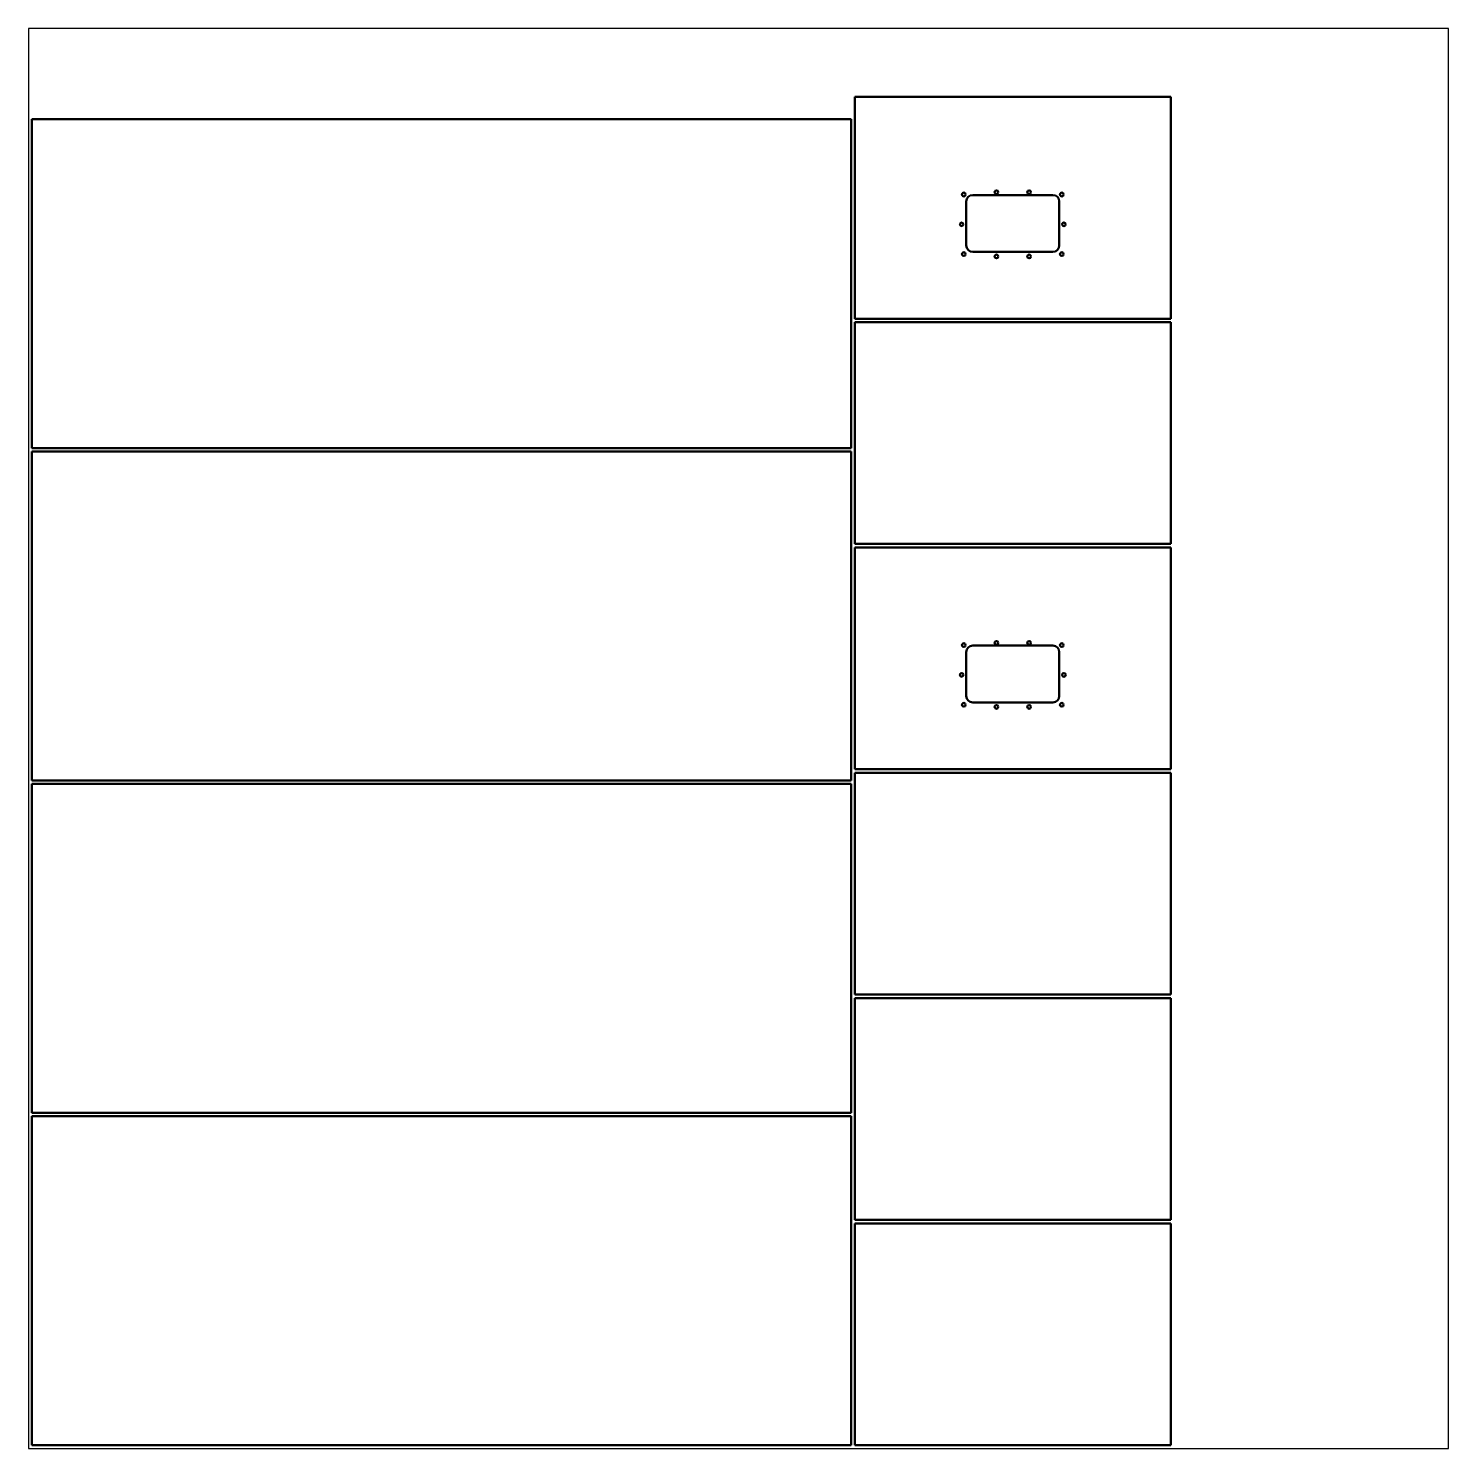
# Model space of a CAD drawing. Extents: x 0 to 2000, y 0 to 2000.
import ezdxf

# ---------------------------------------------------------------- set-up
doc = ezdxf.new("R2010")
doc.units = 0
for name, color, linetype, lineweight in [('Cut Out', 3, 'Continuous', 50), ('Hole', 7, 'Continuous', 50), ('Outline', 7, 'Continuous', 50)]:
    doc.layers.add(name, color=color, linetype=linetype, lineweight=lineweight)

msp = doc.modelspace()

# ---------------------------------------------------------------- linework, layer by layer
msp.add_lwpolyline([(0, 0), (2000, 0), (2000, 2000), (0, 2000)], close=True)
at = {"layer": 'Cut Out'}
for p, q in [((1329.8, 1765.3), (1442.8, 1765.3)), ((1320.8, 1694.3), (1320.8, 1756.3)), ((1451.8, 1756.3), (1451.8, 1694.3)), ((1442.8, 1685.3), (1329.8, 1685.3)), ((1320.8, 1059.8), (1320.8, 1121.8)), ((1329.8, 1130.8), (1442.8, 1130.8)), ((1451.8, 1121.8), (1451.8, 1059.8)), ((1442.8, 1050.8), (1329.8, 1050.8))]:
    msp.add_line(p, q, dxfattribs=at)
for centre, start, end in [((1329.8, 1756.3), 90, 180), ((1442.8, 1756.3), 0, 90), ((1329.8, 1694.3), 180, 270), ((1442.8, 1694.3), 270, 0), ((1329.8, 1121.8), 90, 180), ((1442.8, 1121.8), 0, 90), ((1329.8, 1059.8), 180, 270), ((1442.8, 1059.8), 270, 0)]:
    msp.add_arc(centre, 9, start, end, dxfattribs=at)
at = {"layer": 'Hole'}
for centre in [(1317.3, 1766.1), (1363.3, 1769.2), (1409.3, 1769.2), (1455.3, 1766.1), (1314.3, 1724.1), (1458.3, 1724.1), (1317.3, 1682.1), (1363.3, 1678.9), (1409.3, 1678.9), (1455.3, 1682.1), (1317.3, 1131.6), (1363.3, 1134.7), (1409.3, 1134.7), (1455.3, 1131.6), (1314.3, 1089.6), (1458.3, 1089.6), (1317.3, 1047.6), (1363.3, 1044.4), (1409.3, 1044.4), (1455.3, 1047.6)]:
    msp.add_circle(centre, 2.6, dxfattribs=at)
at = {"layer": 'Outline'}
for p, q in [((1163.8, 1591.2), (1163.8, 1903.5)), ((1163.8, 1903.5), (1608.8, 1903.5)), ((1608.8, 1903.5), (1608.8, 1591.2)), ((5, 1872), (1158.8, 1872)), ((5, 1409), (5, 1872)), ((1158.8, 1872), (1158.8, 1409)), ((1608.8, 1591.2), (1163.8, 1591.2)), ((1163.8, 1586.2), (1608.8, 1586.2)), ((1163.8, 1274), (1163.8, 1586.2)), ((1608.8, 1586.2), (1608.8, 1274)), ((1158.8, 1409), (5, 1409)), ((5, 1404), (1158.8, 1404)), ((5, 941), (5, 1404)), ((1158.8, 1404), (1158.8, 941)), ((1608.8, 1274), (1163.8, 1274)), ((1163.8, 956.8), (1163.8, 1269)), ((1163.8, 1269), (1608.8, 1269)), ((1608.8, 1269), (1608.8, 956.8)), ((1158.8, 941), (5, 941)), ((1608.8, 956.8), (1163.8, 956.8)), ((1163.8, 639.5), (1163.8, 951.8)), ((1163.8, 951.8), (1608.8, 951.8)), ((1608.8, 951.8), (1608.8, 639.5)), ((5, 936), (1158.8, 936)), ((5, 473), (5, 936)), ((1158.8, 936), (1158.8, 473)), ((1608.8, 639.5), (1163.8, 639.5)), ((1163.8, 634.5), (1608.8, 634.5)), ((1163.8, 322.2), (1163.8, 634.5)), ((1608.8, 634.5), (1608.8, 322.2)), ((1158.8, 473), (5, 473)), ((5, 468), (1158.8, 468)), ((5, 5), (5, 468)), ((1158.8, 468), (1158.8, 5)), ((1608.8, 322.2), (1163.8, 322.2)), ((1163.8, 317.2), (1608.8, 317.2)), ((1163.8, 5), (1163.8, 317.2)), ((1608.8, 317.2), (1608.8, 5)), ((1158.8, 5), (5, 5)), ((1608.8, 5), (1163.8, 5))]:
    msp.add_line(p, q, dxfattribs=at)

doc.saveas('drawing.dxf')
